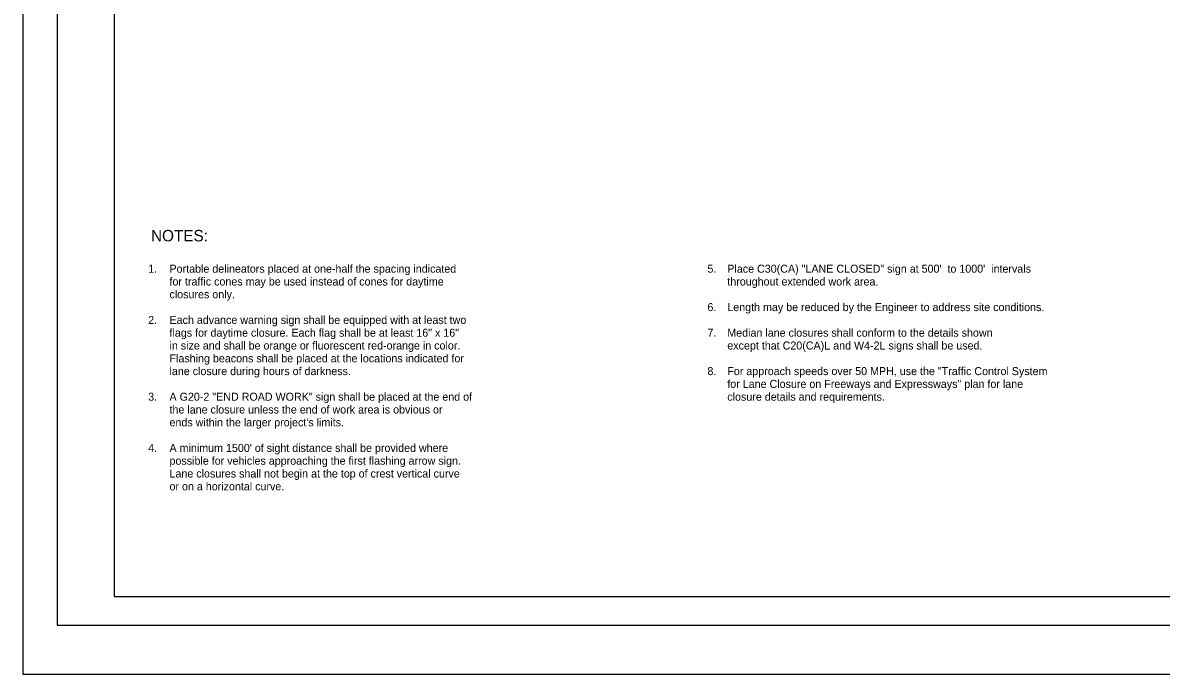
# Model space of a CAD drawing. Extents: x -893 to 867, y -474 to 712.
# Drawn here: x -893 to 103, y -474 to 96 of the extents above; entities that cross this region are included whole.
import ezdxf

# ---------------------------------------------------------------- set-up
doc = ezdxf.new("R2010")
doc.units = 0
doc.layers.add('10 Sheet Format', color=7, linetype='Continuous')
doc.layers.add('57 Undefined', color=7, linetype='Continuous')

msp = doc.modelspace()

# ---------------------------------------------------------------- linework, layer by layer
at = {"layer": '10 Sheet Format'}
for p, q in [((-863.43, 668.96), (-863.43, -431.04)), ((-813.42, 643.96), (-813.42, -406.04)), ((-813.42, -406.04), (811.57, -406.04)), ((-863.43, -431.04), (836.57, -431.04))]:
    msp.add_line(p, q, dxfattribs=at)
for points in [[(-893.43, -474.04), (866.57, -474.04), (866.57, 711.96), (-893.43, 711.96)], [(-863.43, -431.04), (836.57, -431.04), (836.57, 668.96), (-863.43, 668.96)]]:
    msp.add_lwpolyline(points, close=True, dxfattribs=at)

# ---------------------------------------------------------------- texts
at = {"layer": '57 Undefined'}
for s, height, p in [('NOTES:', 10, (-781.23, -95.31)), ('1.', 7, (-783.69, -122.74)), ('Portable delineators placed at one-half the spacing indicated', 7, (-765.07, -122.74)), ('5.', 7, (-294.49, -122.74)), ('Place C30(CA) "LANE CLOSED" sign at 500\'  to 1000\'  intervals', 7, (-277.1, -122.74)), ('for traffic cones may be used instead of cones for daytime', 7, (-765.07, -133.94)), ('throughout extended work area.', 7, (-277.1, -133.94)), ('closures only.', 7, (-765.07, -145.14)), ('6.', 7, (-294.49, -156.34)), ('Length may be reduced by the Engineer to address site conditions.', 7, (-277.1, -156.34)), ('2.', 7, (-783.69, -167.54)), ('Each advance warning sign shall be equipped with at least two', 7, (-765.07, -167.54)), ('flags for daytime closure. Each flag shall be at least 16" x 16"', 7, (-765.07, -178.74)), ('7.', 7, (-294.49, -178.74)), ('Median lane closures shall conform to the details shown ', 7, (-277.1, -178.74)), ('in size and shall be orange or fluorescent red-orange in color.', 7, (-765.07, -189.94)), ('except that C20(CA)L and W4-2L signs shall be used.', 7, (-277.1, -189.94)), ('Flashing beacons shall be placed at the locations indicated for', 7, (-765.07, -201.14)), ('lane closure during hours of darkness.', 7, (-765.07, -212.34)), ('8.', 7, (-294.49, -212.34)), ('For approach speeds over 50 MPH, use the "Traffic Control System', 7, (-277.1, -212.34)), ('for Lane Closure on Freeways and Expressways" plan for lane', 7, (-277.1, -223.54)), ('3.', 7, (-783.69, -234.74)), ('A G20-2 "END ROAD WORK" sign shall be placed at the end of', 7, (-765.07, -234.74)), ('closure details and requirements.', 7, (-277.1, -234.74)), ('the lane closure unless the end of work area is obvious or', 7, (-765.07, -245.94)), ("ends within the larger project's limits.", 7, (-765.07, -257.14)), ('4.', 7, (-783.69, -279.54)), ("A minimum 1500' of sight distance shall be provided where", 7, (-765.07, -279.54)), ('possible for vehicles approaching the first flashing arrow sign.', 7, (-765.07, -290.74)), ('Lane closures shall not begin at the top of crest vertical curve', 7, (-765.07, -301.94)), ('or on a horizontal curve.', 7, (-765.07, -313.14))]:
    msp.add_text(s, height=height, dxfattribs=at).set_placement(p)

doc.saveas('drawing.dxf')
